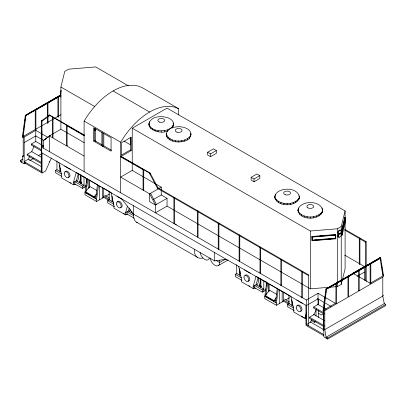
<?xml version="1.0" encoding="UTF-8"?>
<svg xmlns="http://www.w3.org/2000/svg" width="406" height="406" viewBox="0 0 406 406"><rect width="100%" height="100%" fill="white"/><g stroke="black" fill="none" stroke-linecap="round" stroke-linejoin="round"><path stroke-width="0.61" d="M380.067 258.059L380.645 257.531L383.624 276.278L383.371 276.496L382.954 276.364L380.067 258.059L380.412 258.257L380.701 257.693M35.226 109.869L35.911 109.833L35.231 109.813M35.226 129.961L35.911 129.925L35.226 129.961L35.226 110.493M47.324 103.525L47.324 122.993L47.69 123.17L48.004 122.957L47.944 102.774M47.324 122.993L48.004 122.957M58.566 96.643L57.962 96.821L58.215 96.511M58.581 96.694L58.581 116.786L58.271 116.999L57.901 116.816L57.901 97.354M343.258 279.308L336.391 283.276L336.544 303.51L336.229 303.724L335.858 303.541L335.94 283.307M336.538 283.469L380.671 257.906M348.536 276.329L348.637 296.542L348.323 296.756L347.957 296.573L347.957 276.481L348.429 276.288M348.637 276.45L347.957 276.481M358.534 270.31L359.219 270.279L359.219 290.371L358.904 290.584L358.534 290.402L358.534 270.31L359.219 270.279M370.135 263.611L370.805 263.545M370.135 283.703L370.815 283.672L370.135 283.703L370.135 264.24M25.512 115.507L25.299 115.334L25.928 115.746L23.061 137.329L22.629 137.482L22.376 137.294L25.299 115.334L60.677 94.908M22.883 136.066L23.046 134.822M23.213 133.579L23.462 131.717M23.71 129.849L23.878 128.606M24.04 127.362L24.289 125.495M24.456 124.251L24.624 123.008M24.873 121.14L25.121 119.278M25.284 118.034L25.451 116.791M326.226 289.143L325.937 288.92L326.561 289.331L323.694 310.915L323.262 311.067L323.009 310.879L325.937 288.92L380.356 257.495M323.683 308.408L323.846 307.164M324.095 305.297L324.262 304.053M324.511 302.191L324.678 300.947M324.922 299.08L325.089 297.837M325.338 295.969L325.505 294.726M325.754 292.863L325.916 291.62M326.084 290.376L326.251 289.128M108.909 200.381L103.708 197.372L96.577 201.493L84.976 194.794L84.976 192.586L86.884 178.483M86.194 191.307L87.848 179.041M95.608 198.727L97.516 184.623M96.577 201.493L96.577 199.285L98.48 185.182M288.712 304.185L283.505 301.181L276.374 305.297L264.778 298.598L264.778 296.395L266.681 282.292M265.991 295.111L267.65 282.85M275.41 302.531L277.313 288.427M276.374 305.297L276.374 303.089L278.283 288.986M41.681 171.56L41.25 171.373L41.295 120.912L49.527 114.959L84.514 135.147M41.351 120.871L41.919 121.201L41.25 121.029M52.354 117.111L53.013 117.212L52.592 116.974M41.25 171.373L41.59 171.175M53.024 117.359L53.013 137.639L52.44 137.73L52.592 137.401M66.391 145.703L67.076 145.703L66.391 145.703L66.391 125.474M132.32 163.283L132.98 163.385L132.564 163.141M173.545 123.749C172.91 129.006 163.877 130.463 166.754 136.751C170.54 142.476 178.767 142.785 184.791 141.065C189.577 140.187 193.22 134.127 189.297 130.245C183.167 125.119 173.941 126.073 167.394 129.9L167.394 131.016C159.817 135.193 140.892 127.484 152.539 118.725C158.919 114.253 178.528 116.999 172.205 127.986M148.936 124.865L149.215 123.642M143.079 169.49L143.496 169.733M143.749 169.738L143.739 190.023L143.237 190.14L143.237 189.8M166.338 134.909L166.617 133.686M173.9 197.595L174.585 197.595L174.585 223.396L174.24 223.594L173.91 223.452L173.9 197.595L174.585 197.595M190.526 136.751L190.942 133.797M197.341 211.13L198.026 211.13L197.341 211.13L197.341 236.931L197.681 237.129L198.026 236.931L198.026 211.759M218.22 223.188L218.905 223.188L218.905 248.99L218.565 249.182L218.22 248.99L218.22 223.188L218.905 223.188M239.357 235.049L239.784 235.241L239.784 261.043L239.444 261.241L239.104 261.043L239.149 235.14M239.784 235.241L239.104 235.241M260.667 247.924L260.667 273.096L260.322 273.294L259.982 273.096L260.028 247.198M274.796 196.413C277.156 186.521 298.76 186.623 299.405 197.529C297.045 207.425 275.441 207.319 274.796 196.413L275.217 199.366M274.796 197.529L275.075 196.306M280.861 259.353L281.546 259.353L281.546 285.154L281.206 285.352L280.861 285.154L280.861 259.353L281.546 259.353M298.983 199.366L299.405 196.413M297.994 209.811C300.354 199.914 321.958 200.016 322.603 210.922C320.243 220.818 298.638 220.717 297.994 209.811L298.415 212.764M280.861 285.154L281.546 285.154M297.994 210.922L298.278 209.699M301.841 271.264L302.414 271.355L302.424 297.207L302.084 297.405L301.739 297.207L301.785 271.309M302.424 271.406L301.739 271.406M301.739 297.207L302.424 297.207M322.186 212.764L322.603 209.811M359.929 238.149L359.939 264.002L359.599 264.199L359.259 264.002L359.259 238.2L359.894 238.099M359.259 264.002L359.939 264.002M21.751 162.425L23.056 156.036M84.281 142.719L60.9 129.22L60.9 87.026L64.767 71.4L68.634 69.167L95.699 66.934L128.326 85.773M61.144 96.932L60.464 96.877L60.464 92.969L61.052 90.594M60.514 93.055L61.113 90.639M60.464 96.877L60.758 95.689M132.239 170.408L120.638 177.102L149.641 193.845L155.442 205.01L155.442 212.825L167.039 206.126L310.301 288.833L337.366 286.606L341.233 284.373L341.233 226.553L345.1 210.922L167.039 108.123L132.239 128.215L132.239 170.408L161.238 187.151L161.238 194.961L153.265 199.569M342.202 234.643L342.202 231.293L345.486 218.012L345.486 221.361L342.151 235.12L341.476 235.064L341.476 231.156L344.856 217.484L345.536 217.54L345.536 221.443M342.151 235.12L342.151 231.212L345.536 217.54M342.121 232.171L344.811 220.189M341.233 284.373L345.1 268.747L345.1 222.239M323.009 310.879L323.694 310.915M86.224 185.141L85.336 185.654L85.336 186.77L82.56 188.374L74.826 183.908L73.374 184.745L73.374 182.517L76.277 172.469M73.374 182.517L76.277 180.843L78.322 173.748M134.244 218.215L127.027 214.048L125.576 214.886L125.576 212.653L127.454 206.152M125.576 212.653L128.474 210.978L129.331 208.024M266.026 288.95L265.138 289.463L265.138 290.579L262.357 292.183L254.628 287.717L253.177 288.554L253.177 286.321L256.074 276.278L267.148 282.667M253.177 286.321L256.074 284.647L258.125 277.557M306.342 318.131L305.378 318.69L305.378 316.457L306.398 312.914M157.462 188.186L158.132 188.12L150.124 173.027L120.881 156.259L120.709 156.833L143.064 169.738L143.064 189.967M43.675 145.861L41.564 147.079L41.564 171.636L24.167 161.588L28.405 159.142L29.623 156.411M41.351 163.527L27.217 155.366L27.217 154.25L31.749 151.631L34.008 146.556M51.389 158.01L45.619 170.972L42.051 173.032L24.167 162.704M311.889 319.375L310.671 322.105L306.434 324.556L306.434 299.998L41.564 147.079M316.528 308.961L314.016 314.594L309.484 317.213L309.484 318.329L324.166 326.805M120.709 156.833L121.054 156.244M157.726 188.13L157.726 187.739M41.833 130.707L41.59 171.373M47.999 102.921L47.34 102.951L47.725 102.688M57.906 116.766L58.581 116.786M336.508 283.52L335.858 283.449M49.385 114.979L49.628 115.74L49.603 114.989M84.098 171.636L84.098 121.069L88.183 114.761L92.669 108.844L97.481 103.423A59.469 34.332 -60 0 1 128.717 85.387L133.528 85.255L138.015 85.991L142.1 87.584L178.64 108.681L178.64 114.918M120.638 192.733L120.638 142.166L124.723 135.853L129.209 129.94L134.021 124.52A59.469 34.332 -60 0 1 165.257 106.484L170.068 106.352L174.555 107.088L178.64 108.681M22.548 156.046L22.548 156.726L22.959 155.868M84.22 135.269L84.22 135.751M166.338 133.797C169.312 143.171 185.324 143.09 190.526 135.634M275.217 198.25C280.439 205.421 293.756 205.421 298.983 198.25M298.415 211.648C303.642 218.819 316.959 218.819 322.186 211.648M95.791 196.808L94.162 197.331L85.458 192.307L85.458 191.749L89.807 186.445L96.877 190.526M94.162 197.331L94.162 196.773L96.532 193.88M276.136 300.44L273.959 301.135L265.26 296.116L265.26 295.558L269.609 290.254L276.679 294.335M273.959 301.135L273.959 300.577L276.334 297.684M150.032 173.169L149.56 173.489L157.462 188.262M157.675 188.206L157.32 188.242L157.553 187.755M43.498 148.195L43.498 140.38L49.299 135.919L60.9 129.22M44.467 139.821L48.334 136.847M49.299 136.101L50.268 135.36M143.11 169.444L143.739 169.49M41.833 121.298L49.167 116.096M37.443 108.757L41.265 106.529M42.356 105.895L60.367 95.395M336.442 283.297L338.081 282.343M339.172 281.708L345.719 277.887M357.178 271.208L348.45 276.298L370.236 263.733M358.27 270.569L380.097 257.846L346.805 277.065M35.906 109.884L60.966 95.369M25.436 115.451L60.91 94.974M26.162 115.233L33.231 111.148M33.774 110.833L35.286 109.965M35.758 109.691L38.403 108.163M39.458 107.554L42.097 106.032M43.153 105.423L46.847 103.291M47.375 102.987L48.933 102.084M50.029 101.454L60.311 95.517M60.743 95.664L25.751 115.664M23.198 155.452L23.198 136.477L60.956 114.675M23.198 136.477L24.167 137.035L35.769 130.336L48.273 137.558M24.167 142.613L35.769 135.919L43.381 140.314M41.747 151.088L31.414 145.125L31.414 144.008L35.769 141.496L43.381 145.891M43.498 140.38L45.528 139.207M22.716 156.29L23.685 155.731M25.806 162.872L24.167 163.821L20.3 161.588L20.3 160.471L22.487 159.208M29.638 160.664L33.47 158.452M38.392 155.61L41.676 153.712M94.628 130.62L95.699 130.001L94.735 129.443L94.735 128.225M93.669 141.105L111.071 151.154L111.071 137.756L93.669 127.712L93.669 141.105L94.639 140.547L102.307 144.978M61.682 176.321L55.495 172.748L55.495 170.515L56.941 169.678L60.915 171.971M111.488 150.276L103.819 145.85L102.855 146.409L102.855 133.016M121.714 154.94L130.306 149.981L131.275 150.54L131.275 137.142L121.607 142.724L121.607 156.117L131.275 150.54M74.826 183.908L74.826 181.68L82.56 186.141L84.012 185.303L76.277 180.843M85.945 193.144L86.909 192.586M105.545 196.311L109.62 193.961M114.396 206.755L107.691 202.883L107.691 200.655L109.143 199.818L113.655 202.421M207.639 152.214L213.439 148.865L216.342 150.54L216.342 153.331L210.541 156.675L207.639 155.001L207.639 152.214L210.541 153.884L216.342 150.54M161.238 187.151L149.641 193.845L149.641 201.66L155.442 205.01L167.039 198.311L167.039 206.126M251.141 177.326L256.942 173.976L259.84 175.651L259.84 178.442L254.039 181.792L251.141 180.117L251.141 177.326L254.039 179L259.84 175.651M225.132 259.383L219.676 262.535A6.765 3.908 60 0 1 215.515 265.61A6.765 3.908 60 0 1 210.267 258.536M218.276 265.631L228.101 259.962M241.996 280.424L235.292 276.557L235.292 274.324L236.744 273.487L240.717 275.781M132.239 128.215L310.301 231.014L337.366 228.786L341.233 226.553M254.628 287.717L254.628 285.484L262.357 289.95L263.809 289.113L256.074 284.647M344.704 230.065L365.517 242.083L366.202 241.687L366.202 281.444M285.854 299.826L289.417 297.765M294.193 310.56L287.494 306.692L287.494 304.459L288.945 303.622L293.452 306.225M306.434 299.998L318.035 293.299L335.432 303.348L323.836 310.042L323.836 336.833L327.698 339.066L385.7 305.581L385.7 304.464L384.249 303.627L382.802 296.091L382.802 277.115L381.833 276.557L370.231 283.256L352.834 273.208L364.436 266.514L344.694 255.115M326.617 288.722L345.714 277.694M326.794 288.818L333.864 284.733M334.407 284.418L335.919 283.545M344.841 278.394L348.008 276.567M370.714 263.458L378.235 259.114M379.311 258.495L380.381 257.876M380.412 258.257L326.454 289.29M318.035 298.882L306.434 305.581L41.564 152.661M357.052 276.354L364.436 272.091M324.013 314.056L313.686 308.093L313.686 306.977L318.035 304.464L318.035 293.299M305.378 316.457L306.342 315.898M323.836 310.042L324.8 310.6L382.802 277.115M324.039 313.498L321.369 315.036L318.644 313.462M310.95 320.238L314.559 322.318L315.528 321.76M326.251 338.228L324.8 329.576L382.802 296.091M384.249 303.627L326.251 337.112L327.698 337.949L385.7 304.464M148.936 123.749C150.793 131.321 161.192 131.742 167.394 129.9M359.772 238.368L359.259 238.2M157.706 188.049L158.132 188.12M121.8 198.981L133.401 214.048L214.601 260.931L226.198 259.256M311.991 236.459L335.676 234.506L335.772 234.896L335.772 238.804L312.087 240.753L311.991 236.459L312.087 240.753M314.193 236.556L316.685 236.348M319.791 236.094L321.659 235.942M324.764 235.683L326.632 235.531M329.738 235.272L331.606 235.12M334.092 234.912L335.336 234.81L335.432 238.55L312.427 240.448L312.331 240.058L335.336 238.16L335.432 238.55M312.087 236.85L335.772 234.896M312.331 236.708L312.427 237.099L335.432 235.201M314.483 240.159L316.355 240.007M319.471 239.748L321.339 239.591M324.455 239.337L326.328 239.18M328.819 238.977L331.311 238.769M333.803 238.566L335.676 238.413L335.772 238.804M66.823 125.464L66.401 125.226L67.076 125.276M60.464 92.969L61.144 93.025M344.811 221.306L345.486 221.361M341.476 231.156L342.151 231.212M260.413 247.107L260.566 247.437L259.982 247.295M113.101 90.934L149.641 112.031M344.836 229.354L366.202 241.687M60.9 87.026L94.613 106.489M123.977 141.08L130.499 144.846L130.499 137.345M84.098 121.069L120.638 142.166M382.939 295.071L383.624 295.466M49.542 115.35L51.476 116.466M54.551 118.242L69.69 126.982M70.771 127.606L74.572 129.803M75.658 130.427L79.459 132.62M80.54 133.249L83.798 135.127M121.013 156.614L130.24 161.938M131.326 162.567L132.894 163.471M133.432 163.785L135.056 164.719M136.137 165.343L139.923 167.531M141.004 168.155L142.623 169.094M143.166 169.403L143.648 169.683M144.166 169.982L149.327 172.961M66.731 125.667L84.169 135.736M158.025 187.912L308.687 274.898L308.002 275.288L157.381 188.328M161.238 194.961L167.039 198.311M84.098 156.005L49.299 135.919L49.299 151.545M317.548 298.603L331.083 306.418M317.548 304.185L326.191 309.174M31.414 144.008L41.747 149.976M313.686 306.977L324.013 312.94M76.805 172.773L79.967 174.6M81.022 175.209L87.351 178.863M97.435 184.684L88.843 179.726L88.843 188.379M100.003 186.166L101.058 186.775M102.114 187.384L111.077 192.561L113.974 205.954L113.974 208.187L125.576 214.886M270.254 284.459L277.237 288.493M64.676 166.079L70.477 169.429M116.923 196.245L122.196 199.29M244.478 269.883L250.274 273.233M296.72 300.054L302.521 303.399M86.097 179.203L87.188 179.833M265.9 283.012L266.991 283.642M31.749 151.631L41.539 157.279M49.151 161.674L49.633 161.953M313.533 314.315L324.348 320.557M104.697 195.296L109.615 198.138M284.499 299.105L289.417 301.942M81.591 182.477L79.992 181.553L80.789 177.864L80.469 174.849M261.393 286.286L259.794 285.362L260.591 281.673L260.266 278.658M215.951 260.388L219.676 262.535L219.676 260.15M85.336 185.654L86.382 186.258M103.708 196.26L109.432 199.564M283.505 300.064L289.229 303.368M128.474 210.978L133.31 213.769M55.495 170.515L61.682 174.088M107.691 200.655L113.878 204.223M133.726 215.682L127.027 211.815L127.027 214.048M235.292 274.324L241.479 277.892M287.494 304.459L293.68 308.032M27.217 154.25L41.351 162.41M309.484 317.213L324.166 325.688M73.374 184.745L61.778 178.051L61.778 175.818L58.875 162.425M253.177 288.554L241.575 281.855L241.575 279.622L238.677 266.229M305.378 318.69L293.777 311.996L293.777 309.763L290.874 296.365L279.277 289.671L279.277 303.622M85.458 191.749L94.162 196.773M265.26 295.558L273.959 300.577M28.405 159.142L41.453 166.678M310.189 321.831L323.176 329.327M136.553 222.204L197.453 257.363M84.976 192.586L96.577 199.285M264.778 296.395L276.374 303.089M306.434 324.556L323.836 334.6M20.3 160.471L21.751 161.309M323.836 335.716L305.951 325.394L305.951 305.302M174.484 223.539L176.321 224.878M86.102 178.295L87.036 179.092M150.606 193.292L156.406 204.451M35.89 109.787L35.911 129.925M149.839 173.255L150.215 174.438M298.983 195.692L299.405 197.529M190.663 133.686L190.942 134.909M173.123 123.028L173.545 124.865M380.574 259.104L380.772 260.332M381.351 264.017L381.544 265.245M381.736 266.473L381.929 267.701M382.122 268.929L382.315 270.152M382.604 271.995L382.802 273.223M382.995 274.451L383.188 275.679M358.615 290.26L358.66 290.539M57.982 116.674L58.022 116.953M200.102 252.507L200.117 252.674A6.765 3.908 60 0 0 204.741 259.439A6.765 3.908 60 0 0 209.364 258.013M370.815 263.58L370.815 283.672M365.517 242.083L365.517 280.759M364.436 267.133L364.436 280.318M345.1 210.922L345.1 217.839M344.856 217.484L344.856 219.159M344.811 219.073L344.811 217.956L341.522 231.237L341.522 234.587M337.366 228.786L337.366 286.606M335.676 234.506L335.676 238.413M335.336 234.81L335.336 238.16M327.698 337.949L327.698 339.066M324.8 310.6L324.8 329.576M324.272 304.008L324.272 308.377M323.349 310.894L323.349 329.87M322.186 207.968L322.186 209.085M320.953 213.358L320.953 214.475M318.999 214.83L318.999 215.946M318.669 299.212L318.669 304.87M318.669 310.524L318.669 317.436M316.452 215.962L316.452 217.078M316.01 309.737L316.01 316.076M314.559 321.202L314.559 322.318M313.483 216.672L313.483 217.783M312.427 237.099L312.427 240.448M310.301 216.911L310.301 218.027M310.301 231.014L310.301 288.833M308.342 275.09L308.342 325.379M307.114 216.672L307.114 217.783M304.15 215.962L304.15 217.078M301.602 214.83L301.602 215.946M299.643 213.358L299.643 214.475M298.415 207.968L298.415 209.085M297.755 199.965L297.755 201.082M295.801 201.437L295.801 202.553M293.254 202.564L293.254 203.68M292.325 301.775L292.325 304.145M291.843 299.745L291.843 305.297M290.285 203.274L290.285 204.391M288.945 295.604L288.945 303.622M287.098 203.518L287.098 204.634M283.916 203.274L283.916 204.391M283.505 292.117L283.505 301.181M282.175 291.168L282.175 301.947M280.947 202.564L280.947 203.68M278.399 201.437L278.399 202.553M276.445 199.965L276.445 201.082M275.217 194.575L275.217 195.692M269.127 283.87L269.127 291.29M268.645 283.53L268.645 291.569M266.468 281.774L266.468 286.179M263.809 280.475L263.809 291.346M262.357 289.95L262.357 292.183M260.911 279.419L260.911 287.438M254.039 179L254.039 181.792M240.124 271.041L240.124 274.004M239.641 268.818L239.641 275.161M236.744 264.605L236.744 273.487M214.601 252.557L214.601 260.931M210.541 153.884L210.541 156.675M189.297 137.345L189.297 138.461M187.339 138.816L187.339 139.933M184.791 139.948L184.791 141.065M181.822 140.659L181.822 141.77M178.64 140.897L178.64 142.014M175.458 140.659L175.458 141.77M173.123 125.586L173.123 126.702M172.489 139.948L172.489 141.065M169.941 138.816L169.941 139.933M167.982 137.345L167.982 138.461M166.754 135.634L166.754 136.751M164.425 130.61L164.425 131.727M161.238 130.854L161.238 131.97M158.056 130.61L158.056 131.727M155.087 129.9L155.087 131.016M152.539 128.773L152.539 129.89M150.585 127.301L150.585 128.418M149.357 121.912L149.357 123.028M149.357 125.586L149.357 126.702M133.401 205.68L133.401 214.048A16.433 9.485 -60 0 0 137.309 222.61M130.306 137.192L130.306 149.981M112.528 197.966L112.528 200.336M112.041 195.941L112.041 201.493M109.143 191.18L109.143 199.818M103.819 133.675L103.819 145.85M103.708 188.313L103.708 197.372M102.378 187.359L102.378 198.143M101.886 132.457L101.886 145.85M99.475 185.862L99.475 199.818M95.699 128.783L95.699 141.755M94.639 128.372L94.639 140.547M89.325 180.061L89.325 187.481M86.666 178.594L86.666 182.999M84.012 176.671L84.012 187.536M82.56 186.141L82.56 188.374M81.109 174.996L81.109 183.629M67.076 125.474L67.076 145.703M60.327 168.419L60.327 170.2M59.844 165.009L59.844 171.352M56.941 160.801L56.941 169.678M52.338 117.359L52.338 137.588M42.051 152.94L42.051 173.032M41.935 121.135L41.935 146.881M35.769 130.336L35.769 141.496M24.167 137.035L24.167 163.821M338.924 233.689A2.05 1.182 -60 0 1 338.147 231.496A2.05 1.182 -60 0 1 340.558 230.293M339.644 233.374A2.05 1.182 -60 0 1 340.69 233.932M339.33 236.86A2.05 1.182 -60 0 1 337.848 236.074L337.893 235.617A2.05 1.182 -60 0 1 339.269 233.546M75.694 184.39A13.388 7.729 60 0 1 73.41 184.167M70.959 183.121A13.388 7.729 60 0 1 69.969 182.492M80.104 174.641A13.388 7.729 60 0 1 79.16 182.39M81.489 182.543A14.352 8.287 60 0 1 80.611 183.192M81.246 182.827A14.352 8.287 60 0 1 80.251 183.258M80.946 181.751A13.388 7.729 60 0 1 80.129 182.355M78.424 174.189A10.926 6.308 60 0 1 76.876 181.34M130.422 209.567A10.926 6.308 60 0 1 129.078 211.48M130.336 210.607A10.926 6.308 60 0 1 129.468 211.303M127.895 214.53A13.388 7.729 60 0 1 126.2 214.434M124.642 213.982A13.388 7.729 60 0 1 123.16 213.262M131.904 211.562A13.388 7.729 60 0 1 131.356 212.526M258.221 277.998A10.926 6.308 60 0 1 256.678 285.149M261.291 286.352A14.352 8.287 60 0 1 260.413 286.996M260.748 285.56A13.388 7.729 60 0 1 259.931 286.164M255.491 288.199A13.388 7.729 60 0 1 253.801 288.108M249.771 286.301A13.388 7.729 60 0 1 248.787 285.55M259.906 278.445A13.388 7.729 60 0 1 258.957 286.194M306.581 318.324A13.388 7.729 60 0 1 305.408 318.111M304.931 317.964A13.388 7.729 60 0 1 303.455 317.335M302.957 317.066A13.388 7.729 60 0 1 301.475 316.076M245.285 275.344A3.415 1.974 60 0 1 249.294 277.359A3.415 1.974 60 0 1 248 281.008M297.253 305.972A3.415 1.974 60 0 1 301.085 306.774A3.415 1.974 60 0 1 300.744 311.204M65.244 172.073A3.415 1.974 60 0 1 69.284 173.159A3.415 1.974 60 0 1 68.203 177.199M117.456 202.168A3.415 1.974 60 0 1 121.516 203.35A3.415 1.974 60 0 1 120.359 207.324M202.787 257.998A16.433 9.485 -60 0 1 194.301 249.213M338.376 235.896L338.335 236.353A2.05 1.182 -60 0 0 339.624 237.236A2.05 1.182 -60 0 0 341.192 235.069L341.233 234.607A2.05 1.182 -60 0 0 339.944 233.724A2.05 1.182 -60 0 0 338.376 235.896M323.019 329.961C323.567 331.144 323.907 328.358 323.019 329.961M23.452 155.523C23.619 156.701 24.299 155.275 23.452 155.523M324.084 329.109C324.257 330.286 324.932 328.86 324.084 329.109M308.012 325.328L308.687 325.379L308.012 325.328M340.157 233.531A2.05 1.182 -60 0 0 340.807 230.354A2.05 1.182 -60 0 0 338.381 232.506A2.05 1.182 -60 0 0 340.157 233.531M243.991 277.11A3.415 1.974 60 0 0 247.619 281.622A3.415 1.974 60 0 0 247.619 276.79A3.415 1.974 60 0 0 243.991 277.11M296.263 307.961A3.415 1.974 60 0 0 300.288 311.625A3.415 1.974 60 0 0 299.278 306.352A3.415 1.974 60 0 0 296.263 307.961M116.466 204.157A3.415 1.974 60 0 0 120.486 207.816A3.415 1.974 60 0 0 119.481 202.543A3.415 1.974 60 0 0 116.466 204.157M64.194 173.306A3.415 1.974 60 0 0 67.817 177.818A3.415 1.974 60 0 0 67.817 172.981A3.415 1.974 60 0 0 64.194 173.306M285.393 194.773A3.415 1.974 0 0 0 290.518 193.063A3.415 1.974 0 0 0 285.393 191.358A3.415 1.974 0 0 0 285.393 194.773M307.885 207.857A3.415 1.974 0 0 0 313.599 206.969A3.415 1.974 0 0 0 309.418 204.553A3.415 1.974 0 0 0 307.885 207.857M176.93 132.153A3.415 1.974 0 0 0 182.055 130.448A3.415 1.974 0 0 0 176.93 128.738A3.415 1.974 0 0 0 176.93 132.153M159.533 122.11A3.415 1.974 0 0 0 164.658 120.399A3.415 1.974 0 0 0 159.533 118.694A3.415 1.974 0 0 0 159.533 122.11"/></g></svg>
